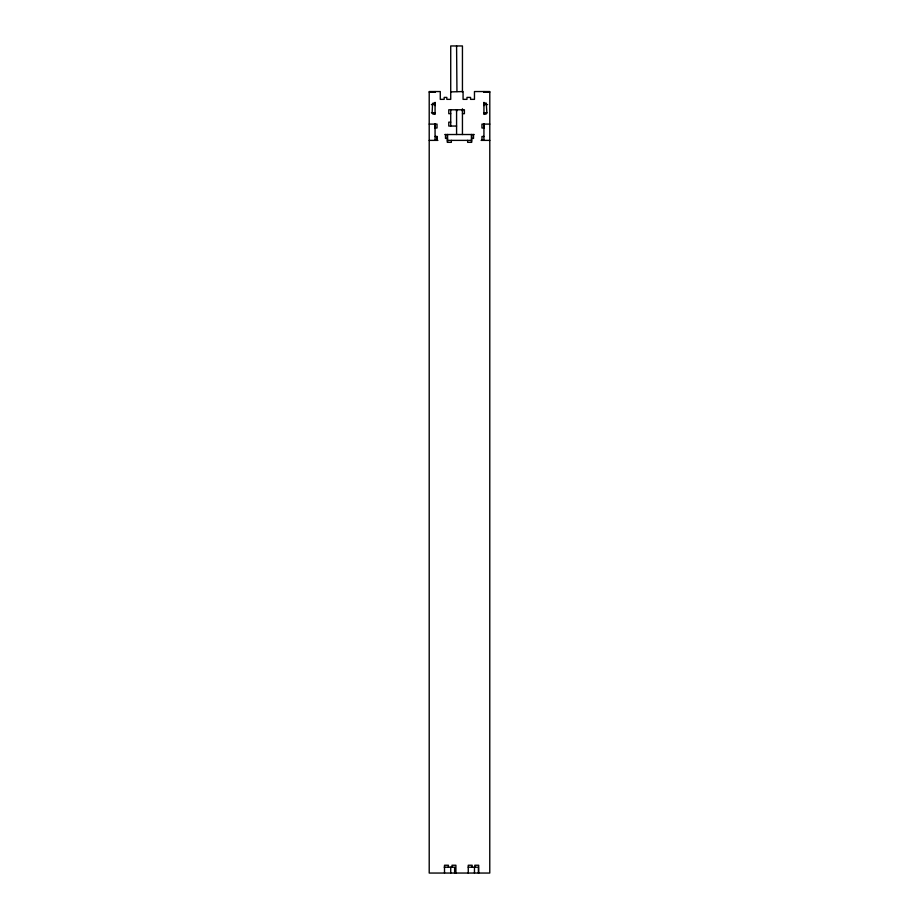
<?xml version="1.0" encoding="UTF-8"?>
<svg xmlns="http://www.w3.org/2000/svg" width="919" height="919" viewBox="0 0 919 919"><rect width="100%" height="100%" fill="white"/><g stroke="black" fill="none" stroke-linecap="round" stroke-linejoin="round"><path stroke-width="1.38" d="M447.45 142.342L447.45 134.519L447.45 142.342L451.355 142.342L451.355 140.377M456.582 111.325L456.582 109.775L456.582 134.519M462.441 111.325L462.441 109.775M471.55 142.342L471.55 134.519L471.55 142.342L467.645 142.342L467.645 140.377M483.911 104.318L484.347 103.445A1.677 1.677 0 0 1 486.277 103.376M456.95 91.544L456.582 45.95M429.207 92.095L435.066 92.095M483.934 92.095L489.793 92.095M431.402 104.559L435.066 104.559M483.934 104.559L487.598 104.559M431.402 112.704L435.066 112.704A1.47 1.47 0 0 1 433.596 114.174A1.47 1.47 0 0 1 432.137 112.704L432.573 103.445A1.677 1.677 0 0 1 434.503 103.376L435.066 104.318M450.724 113.68L448.771 113.68L448.771 109.775L464.394 109.775L464.394 113.68L462.441 113.68M450.724 122.147L448.771 122.147L448.771 126.052L456.582 126.052M429.207 124.099L437.019 124.099L437.019 128.005L435.066 128.005M489.793 124.099L481.958 124.099L481.958 128.005L483.911 128.005M444.842 134.519L474.158 134.519M435.066 136.471L437.076 136.471L437.076 140.377M483.968 136.471L481.958 136.471L482.015 140.377M447.484 138.424L445.497 138.424L445.497 134.519M471.55 138.424L473.526 138.424L473.503 134.519M429.207 140.377L437.903 140.377M447.45 140.377L471.55 140.377M481.096 140.377L489.793 140.377M444.176 867.191L454.629 867.191L454.629 873.05M468.173 867.191L478.374 867.191L478.374 873.05M486.289 103.353L486.863 112.704L483.934 112.704A1.47 1.47 0 0 0 485.37 114.174A1.47 1.47 0 0 0 486.84 112.704M450.724 91.9L463.073 91.544L463.073 99.355L466.978 99.355L466.978 97.403L470.562 97.403L470.562 99.355L474.468 99.355L474.468 91.544L489.793 91.544L489.77 873.05L429.207 873.05L429.207 91.544L440.27 91.544L440.27 99.355L444.176 99.355L444.176 97.403L446.818 97.403L446.818 99.355L450.724 99.355L450.724 45.95L462.441 45.95L462.441 92.268M483.968 102.767L483.968 105.582M483.968 123.835L483.968 128.051M483.934 91.544L483.934 92.325M483.934 102.365L483.934 114.415M483.934 124.099L483.934 140.377M478.696 873.05L478.696 865.239L474.79 865.239L474.79 867.191M474.468 867.191L474.468 873.05M472.159 867.191L472.159 865.239L468.253 865.239L468.253 873.05M462.441 108.798L462.441 134.519M455.904 873.05L455.904 865.239L451.999 865.239L451.999 867.191M450.724 109.775L450.724 126.052M450.724 867.191L450.724 873.05M448.415 867.191L448.415 865.239L444.509 865.239L444.509 873.05M437.019 136.471L437.019 140.377M435.124 102.767L435.124 105.582M435.124 123.835L435.124 128.051M435.066 91.544L435.066 92.325M435.066 102.365L435.066 114.415M435.066 124.099L435.078 140.377"/></g></svg>
